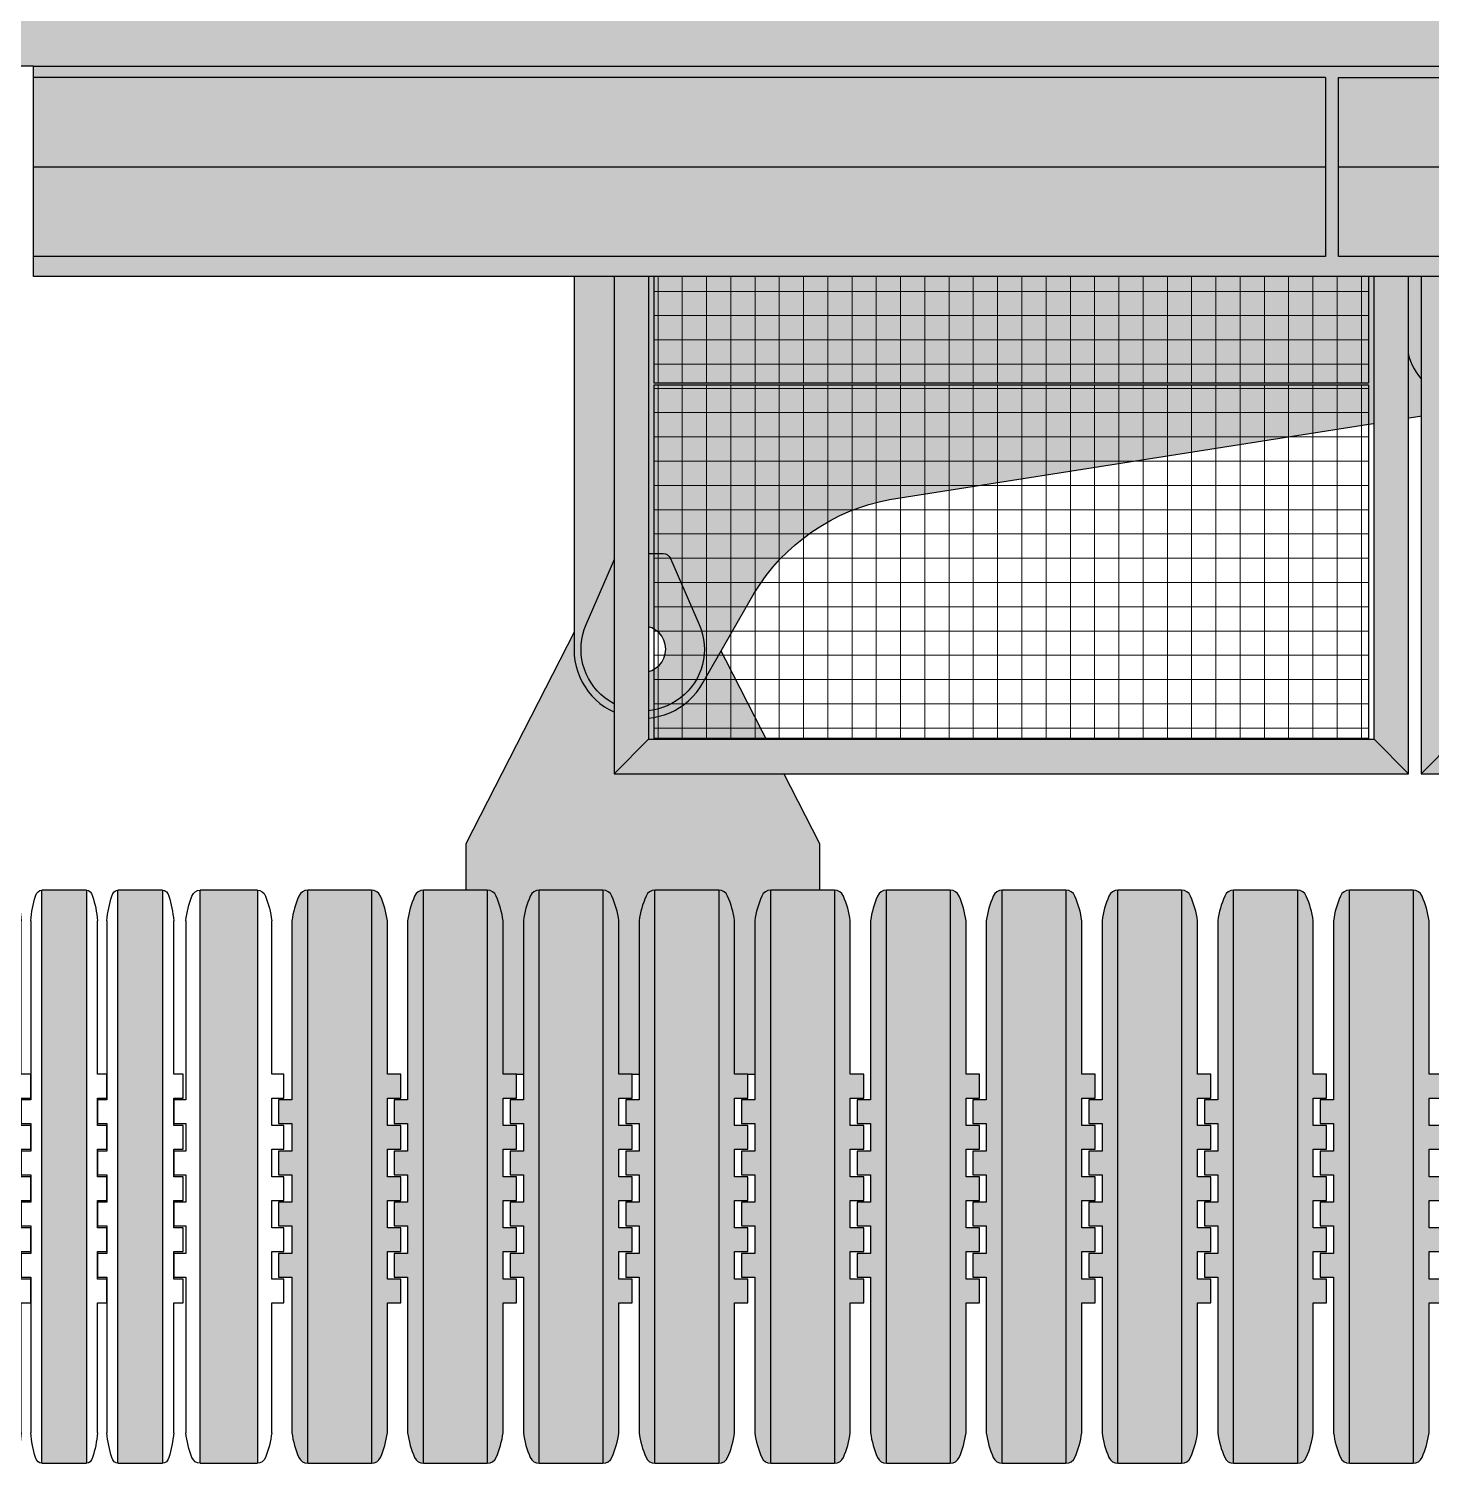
# Model space of a CAD drawing. Header units: millimetres. Extents: x 3847 to 29691, y 5505 to 44718.
# Drawn here: x 9465 to 13137, y 5505 to 9260 of the extents above; entities that cross this region are included whole.
import ezdxf

# ---------------------------------------------------------------- set-up
doc = ezdxf.new("R2010")
doc.units = ezdxf.units.MM
doc.set_wipeout_variables(frame=1)
doc.layers.add('Техника. Кран Liebherr LR 1750', color=251, linetype='Continuous', lineweight=30)
doc.layers.add('Техника. Кран Liebherr LR 1750. Штриховка', color=7, linetype='Continuous', lineweight=15, true_color=0xefd96b)

# ---------------------------------------------------------------- blocks, each defined once
blk = doc.blocks.new('BLOCK-20200916.110339')
at = {"color": 0, "linetype": 'ByBlock', "lineweight": -2, "transparency": 16777216}
blk.add_wipeout([(-112.97838083357738, -1220.052588765), (-74.79846483454413, -1220.052588765), (-74.79846483454413, -1166.435743755516), (-74.79846483454413, -1166.435743755516), (-76.11398261412052, -1159.8221892696574), (-79.86026029610746, -1154.215488502251), (-85.46696106351425, -1150.4692108202635), (-92.08051554937222, -1149.153693040687), (-182.9565349152249, -1149.153693040687), (-182.9565349152249, -1149.153693040687), (-189.57008940108287, -1150.4692108202635), (-195.17679016848967, -1154.215488502251), (-198.9230678504766, -1159.8221892696574), (-200.23858563005297, -1166.435743755516), (-200.23858563005297, -1232.7683110689545), (-200.23858563005297, -1232.7683110689545), (-201.55410340962936, -1239.381865554812), (-205.30038109161632, -1244.9885663222185), (-210.9070818590231, -1248.734844004206), (-217.52063634488107, -1250.0503617837821), (-3019.0928624811054, -1250.0503617837821), (-3019.0928624811054, -1250.0503617837821), (-3129.644285094976, -1212.8403139046682), (-3194.144802623781, -1115.6503558656132), (-3185.486802331158, -999.3264815489042), (-3107.3089793469403, -912.7560899674581), (-2872.5849622995584, -778.3025360621841), (-2872.5849622995584, -778.3025360621841), (-2784.272730338314, -711.3083677867207), (-2711.9372902240484, -627.3151954429331), (-2658.7825015063004, -530.0432193487395), (-2627.1626800939553, -423.800780602498), (-2627.1626800939553, -423.800780602498), (-2387.197364977677, 1103.2536302493381), (-2387.197364977677, 1103.2536302493381), (-2368.1478676515335, 1162.0805254210227), (-2329.14668517209, 1210.0638007273665), (-2275.453704522724, 1240.7322009612544), (-2214.3102192248616, 1249.9496382162179), (-2214.3102192248616, 1249.9496382162179), (-1303.582707942608, 1249.9496382162179), (-1303.582707942608, 1249.9496382162179), (-1283.270670542654, 1249.2911391297557), (-1263.0439354253613, 1247.318407298283), (-1242.987446638554, 1244.0397273918725), (-1223.1854332648213, 1239.4688685305082), (-432.03267302334956, 1029.6298893994535), (-432.0326730233495, 1029.6298893994535), (-326.0016457140576, 1002.3053573313191), (-218.2791412795076, 982.6821352881707), (-109.42376580633025, 970.8619814989897), (-2.8501048874846313e-11, 966.9061905826311), (-2.867396611093168e-11, 966.9061905826311), (-2.8552896290096308e-11, 966.9061905826311), (109.4237658062732, 970.8619814989897), (218.27914127945056, 982.6821352881716), (326.0016457140004, 1002.3053573313191), (432.0326730232924, 1029.6298893994535), (432.03267302329226, 1029.6298893994535), (1223.185433264764, 1239.4688685305082), (1223.185433264764, 1239.4688685305082), (1242.9874466384967, 1244.0397273918725), (1263.043935425304, 1247.318407298283), (1283.2706705425967, 1249.2911391297557), (1303.5827079425508, 1249.9496382162179), (2214.3102192248043, 1249.9496382162179), (2214.3102192248043, 1249.9496382162179), (2275.4537045226666, 1240.7322009612535), (2329.146685172033, 1210.0638007273665), (2368.147867651476, 1162.0805254210227), (2387.1973649776196, 1103.2536302493381), (2387.1973649776196, 1103.2536302493381), (2627.162680093898, -423.800780602498), (2627.162680093898, -423.800780602498), (2658.782501506243, -530.0432193487409), (2711.937290223991, -627.3151954429336), (2784.272730338256, -711.3083677867207), (2872.584962299501, -778.3025360621841), (2872.584962299501, -778.3025360621841), (3107.308979346883, -912.7560899674581), (3107.308979346883, -912.7560899674581), (3185.4868023311014, -999.3264815489042), (3194.1448026237226, -1115.6503558656145), (3129.644285094919, -1212.8403139046682), (3019.092862481047, -1250.0503617837821), (3019.092862481048, -1250.0503617837821), (217.52063634482369, -1250.0503617837821), (217.52063634482369, -1250.0503617837821), (210.90708185896574, -1248.734844004206), (205.30038109155896, -1244.9885663222185), (201.55410340957204, -1239.381865554812), (200.23858562999564, -1232.7683110689545), (200.23858562999564, -1166.435743755516), (200.23858562999564, -1166.435743755516), (198.92306785041924, -1159.8221892696574), (195.1767901684323, -1154.215488502251), (189.57008940102548, -1150.4692108202635), (182.95653491516754, -1149.153693040687), (92.08051554931485, -1149.153693040687), (92.08051554931485, -1149.153693040687), (85.46696106345688, -1150.4692108202635), (79.86026029605009, -1154.215488502251), (76.11398261406315, -1159.8221892696574), (74.79846483448677, -1166.435743755516), (74.79846483448677, -1220.052588765), (112.97838083352008, -1220.052588765), (112.97838083352008, -1250.0503617837821), (-112.97838083357738, -1250.0503617837821)], dxfattribs=at)
at = {"layer": 'Техника. Кран Liebherr LR 1750. Штриховка', "true_color": 0xadadad, "transparency": 16777216}
h = blk.add_hatch(color=253, dxfattribs=at)
h.dxf.hatch_style = 1
edge = h.paths.add_edge_path()
edge.add_line((-112.9783808335778, -1250.050361783782), (-112.9783808335778, -1220.052588765))
edge.add_line((-112.9783808335778, -1220.052588765), (-74.79846483454457, -1220.052588765))
edge.add_line((-74.79846483454457, -1220.052588765), (-74.79846483454457, -1166.435743755515))
edge.add_arc((-92.08051554937265, -1166.435743755515), 17.28205071482807, 0, 90)
edge.add_line((-92.08051554937265, -1149.153693040687), (-182.9565349152253, -1149.153693040687))
edge.add_arc((-182.9565349152253, -1166.435743755515), 17.28205071482807, 90, 180)
edge.add_line((-200.2385856300534, -1166.435743755515), (-200.2385856300534, -1232.768311068954))
edge.add_arc((-217.5206363448815, -1232.768311068954), 17.28205071482807, 270, 360, ccw=False)
edge.add_line((-217.5206363448815, -1250.050361783782), (-3019.092862481106, -1250.050361783782))
edge.add_arc((-3020.069633887402, -1070.122646942497), 179.9303661153033, 119.00268440683229, 270.311037848811, ccw=False)
edge.add_line((-3107.308979346941, -912.7560899674572), (-2872.584962299559, -778.3025360621832))
edge.add_arc((-3144.990249940894, -327.5117556777785), 526.7038716532646, 301.1438628878333, 349.4662692734947)
edge.add_line((-2627.162680093956, -423.800780602498), (-2387.197364977677, 1103.253630249339))
edge.add_arc((-2220.209458348186, 1081.676897274178), 168.3761157836261, 87.99216954406597, 172.6375276595074, ccw=False)
edge.add_line((-2214.310219224863, 1249.949638216218), (-1303.582707942609, 1249.949638216218))
edge.add_arc((-1303.582707942622, 936.3482279216364), 313.6014102945815, 75.14535662545057, 89.99999999999773, ccw=False)
edge.add_line((-1223.185433264822, 1239.468868530508), (-432.0326730233501, 1029.629889399454))
edge.add_arc((0.1855486031822693, 2487.438482755294), 1520.532303493792, 253.4857055431156, 269.99300826963)
edge.add_arc((-0.185548603240477, 2487.438482755294), 1520.532303493792, 270.00699173037, 286.5142944568844)
edge.add_line((432.0326730232919, 1029.629889399454), (1223.185433264764, 1239.468868530508))
edge.add_arc((1303.582707942564, 936.3482279216364), 313.6014102945815, 90.00000000000227, 104.85464337454931, ccw=False)
edge.add_line((1303.582707942551, 1249.949638216218), (2214.310219224804, 1249.949638216218))
edge.add_arc((2220.209458348128, 1081.676897274178), 168.3761157836258, 7.362472340492616, 92.00783045593403, ccw=False)
edge.add_line((2387.197364977619, 1103.253630249339), (2627.162680093898, -423.800780602498))
edge.add_arc((3144.990249940835, -327.5117556777785), 526.7038716532646, 190.5337307265053, 238.8561371121667)
edge.add_line((2872.584962299501, -778.3025360621832), (3107.308979346883, -912.7560899674572))
edge.add_arc((3020.069633887344, -1070.122646942497), 179.9303661153034, -90.311037848811, 60.997315593167684, ccw=False)
edge.add_line((3019.092862481048, -1250.050361783782), (217.5206363448233, -1250.050361783782))
edge.add_arc((217.5206363448233, -1232.768311068954), 17.28205071482807, 180, 270, ccw=False)
edge.add_line((200.2385856299952, -1232.768311068954), (200.2385856299952, -1166.435743755515))
edge.add_arc((182.9565349151671, -1166.435743755515), 17.28205071482807, 0, 90)
edge.add_line((182.9565349151671, -1149.153693040687), (92.08051554931444, -1149.153693040687))
edge.add_arc((92.08051554931444, -1166.435743755515), 17.28205071482807, 90, 180)
edge.add_line((74.79846483448637, -1166.435743755515), (74.79846483448637, -1220.052588765))
edge.add_line((74.79846483448637, -1220.052588765), (112.9783808335196, -1220.052588765))
edge.add_line((112.9783808335196, -1220.052588765), (112.9783808335196, -1250.050361783782))
edge.add_line((112.9783808335196, -1250.050361783782), (-112.9783808335778, -1250.050361783782))
edge = h.paths.add_edge_path(flags=16)
edge.add_arc((-2214.310219224863, 1076.10698382034), 71.3987684426084, 0, 360)
edge = h.paths.add_edge_path(flags=16)
edge.add_arc((-3019.092862481106, -1070.121664168808), 60.284980655833, 0, 360)
edge = h.paths.add_edge_path(flags=16)
edge.add_arc((3019.092862481048, -1070.121664168808), 60.284980655833, 0, 360)
edge = h.paths.add_edge_path(flags=16)
edge.add_arc((2214.310219224804, 1076.10698382034), 71.3987684426084, 0, 360)
at = {"color": 0, "linetype": 'ByBlock', "lineweight": -2, "transparency": 16777216}
for p, q in [((92.08051554931444, -1149.153693040687), (-92.08051554937265, -1149.153693040687)), ((-74.79846483454457, -1220.052588765), (74.79846483448637, -1220.052588765))]:
    blk.add_line(p, q, dxfattribs=at)
for points in [[(-112.9783808335778, -1250.050361783782), (-112.9783808335778, -1220.052588765), (-74.79846483454457, -1220.052588765), (-74.79846483454457, -1166.435743755515, 0.4142135623730951), (-92.08051554937265, -1149.153693040687), (-182.9565349152253, -1149.153693040687, 0.4142135623730951), (-200.2385856300534, -1166.435743755515), (-200.2385856300534, -1232.768311068954, -0.4142135623730951), (-217.5206363448815, -1250.050361783782), (-3019.092862481106, -1250.050361783782, -0.7764370322960259), (-3107.308979346941, -912.7560899674572), (-2872.584962299559, -778.3025360621832, 0.2140273236363331), (-2627.162680093956, -423.800780602498), (-2387.197364977677, 1103.253630249339, -0.3870983739002804), (-2214.310219224863, 1249.949638216218), (-1303.582707942609, 1249.949638216218, -0.06490652662985592), (-1223.185433264822, 1239.468868530508), (-432.0326730233501, 1029.629889399454, 0.0721515092541613), (-2.91038304567337e-11, 966.9061905826311, 0.0721515092541613), (432.0326730232919, 1029.629889399454), (1223.185433264764, 1239.468868530508, -0.06490652662985592), (1303.582707942551, 1249.949638216218), (2214.310219224804, 1249.949638216218, -0.3870983739002804), (2387.197364977619, 1103.253630249339), (2627.162680093898, -423.800780602498, 0.2140273236363331), (2872.584962299501, -778.3025360621832), (3107.308979346883, -912.7560899674572, -0.7764370322960259), (3019.092862481048, -1250.050361783782), (217.5206363448233, -1250.050361783782, -0.4142135623730951), (200.2385856299952, -1232.768311068954), (200.2385856299952, -1166.435743755515, 0.4142135623730951), (182.9565349151671, -1149.153693040687), (92.08051554931444, -1149.153693040687, 0.4142135623730951), (74.79846483448637, -1166.435743755515), (74.79846483448637, -1220.052588765), (112.9783808335196, -1220.052588765), (112.9783808335196, -1250.050361783782)], [(-2244.974114906072, 934.0910405215909, -1.198407044549764), (-2135.580232145527, 1198.21509896373), (-1928.796130493865, 1064.889728801973, -0.8344410228127604), (-2004.477083068661, 882.1632377368587)], [(2244.974114906014, 934.0910405215909, 1.198407044549764), (2135.580232145468, 1198.21509896373), (1928.796130493807, 1064.889728801973, 0.8344410228127604), (2004.477083068603, 882.1632377368587)], [(-2781.415596491017, -1142.924286111142, 0.2986610534704608), (-2768.960471542581, -1123.932610949996), (-2768.960471542581, -1016.31071738762, 0.2986610534700249), (-2781.415596490988, -997.3190422264888), (-2954.739599651279, -922.0108165836718, 1.524808080193226), (-2954.739599651279, -1218.232511753944)], [(2781.415596490959, -1142.924286111142, -0.2986610534704608), (2768.960471542523, -1123.932610949996), (2768.960471542523, -1016.31071738762, -0.2986610534700249), (2781.41559649093, -997.3190422264888), (2954.73959965122, -922.0108165836718, -1.524808080193226), (2954.73959965122, -1218.232511753944)]]:
    blk.add_lwpolyline(points, format="xyb", close=True, dxfattribs=at)
for centre, radius in [((-2214.310219224863, 1076.10698382034), 71.3987684426084), ((2214.310219224804, 1076.10698382034), 71.3987684426084), ((-3019.092862481106, -1070.121664168808), 60.284980655833), ((3019.092862481048, -1070.121664168808), 60.284980655833)]:
    blk.add_circle(centre, radius, dxfattribs=at)
blk = doc.blocks.new('BLOCK-20200916.104041')
at = {"layer": 'Техника. Кран Liebherr LR 1750. Штриховка', "lineweight": 5, "true_color": 0xd9d9d9, "transparency": 16777216}
h = blk.add_hatch(dxfattribs=at)
h.set_pattern_fill('ANSI37', color=254, scale=20, angle=45)
h.set_pattern_definition([(90, (0, 0), (-63.50000000000001, 0), []), (180, (0, 0), (-7.105427357601002e-15, -63.5), [])])
h.paths.add_polyline_path([(-935, 462.5), (-935, -462.5), (935, -462.5), (935, 462.5)])
at = {"color": 0, "linetype": 'ByBlock', "lineweight": -2, "transparency": 16777216}
blk.add_lwpolyline([(-935, 462.5), (-935, -462.5), (935, -462.5), (935, 462.5)], close=True, dxfattribs=at)
blk = doc.blocks.new('BLOCK-20200916.104327')
at = {"color": 0, "linetype": 'ByBlock', "lineweight": -2, "transparency": 16777216}
blk.add_wipeout([(950.0000000000005, 3255), (1040.0000000000005, 3345), (1040.0000000000005, -3345), (-1040, -3345), (-1040, 3345), (1040.0000000000005, 3345), (950.0000000000005, 3255), (-949.9999999999995, 3255), (-949.9999999999995, -3254.9999999999995), (950.0000000000005, -3254.9999999999995)], dxfattribs=at)
at = {"layer": 'Техника. Кран Liebherr LR 1750. Штриховка', "true_color": 0xadadad, "transparency": 16777216}
h = blk.add_hatch(color=253, dxfattribs=at)
h.dxf.hatch_style = 1
h.paths.add_polyline_path([(-950, 3255), (950, 3255), (950, -3255), (-950, -3255)], flags=16)
h.paths.add_polyline_path([(-1040, 3345), (1040, 3345), (1040, -3345), (-1040, -3345)])
at = {"color": 0, "linetype": 'ByBlock', "lineweight": -2, "transparency": 16777216}
for p, q in [((-950, 3255), (-1040, 3345)), ((950, 3255), (1040, 3345))]:
    blk.add_line(p, q, dxfattribs=at)
for points in [[(-1040, 3345), (1040, 3345), (1040, -3345), (-1040, -3345)], [(-950, 3255), (950, 3255), (950, -3255), (-950, -3255)]]:
    blk.add_lwpolyline(points, close=True, dxfattribs=at)
for p in [(0, 2790), (0, 1860)]:
    blk.add_blockref('BLOCK-20200916.104041', p, dxfattribs=at)
blk = doc.blocks.new('BLOCK-20200916.114116')
at = {"color": 0, "linetype": 'ByBlock', "lineweight": -2, "transparency": 16777216}
blk.add_wipeout([(-1857.5, 725), (-1767.5000000000002, 635), (-1767.5000000000002, -635.0000000000002), (1767.5, -635.0000000000002), (1767.5, 635), (-1767.5000000000002, 635), (-1857.5, 725), (1857.4999999999995, 725), (1857.4999999999995, -725), (-1857.5, -725)], dxfattribs=at)
at = {"layer": 'Техника. Кран Liebherr LR 1750. Штриховка', "true_color": 0xadadad, "transparency": 16777216}
h = blk.add_hatch(color=253, dxfattribs=at)
h.dxf.hatch_style = 1
h.paths.add_polyline_path([(-1857.5, 725), (-1857.5, -725), (1857.5, -725), (1857.5, 725)])
h.paths.add_polyline_path([(-1767.5, 635), (-1767.5, -635), (1767.5, -635), (1767.5, 635)], flags=16)
at = {"color": 0, "linetype": 'ByBlock', "lineweight": -2, "transparency": 16777216}
for p, q in [((1857.5, 725), (1767.5, 635)), ((1767.5, -635), (1857.5, -725))]:
    blk.add_line(p, q, dxfattribs=at)
blk.add_lwpolyline([(-1857.5, 725), (-1857.5, -725), (1857.5, -725), (1857.5, 725)], close=True, dxfattribs=at)
blk = doc.blocks.new('BLOCK-20200916.115257')
at = {"color": 0, "linetype": 'ByBlock', "lineweight": -2, "transparency": 16777216}
blk.add_wipeout([(3431.554472006246, 3528.2446778586454), (3734.507246467576, 2936.8420803210756), (3734.507246467576, 2936.8420803210756), (3800.9768152549223, 2865.1700418522523), (3895.0713023850403, 2838.6877427682048), (3989.1657895151584, 2865.1700418522523), (4055.6353583024174, 2936.8420803210756), (4358.588132763747, 3528.2446778586454), (4358.588132763747, 4131.84986284397), (3431.554472006246, 4131.84986284397)], dxfattribs=at)
at = {"layer": 'Техника. Кран Liebherr LR 1750. Штриховка', "true_color": 0xadadad, "transparency": 16777216}
h = blk.add_hatch(color=253, dxfattribs=at)
h.dxf.hatch_style = 1
edge = h.paths.add_edge_path()
edge.add_line((3431.554472006275, 4131.849862843985), (3431.554472006275, 3528.24467785866))
edge.add_line((3431.554472006275, 3528.24467785866), (3734.507246467576, 2936.842080321076))
edge.add_arc((3895.071302385011, 3019.092862480931), 180.4051197127337, 207.124315560097, 332.875684439903)
edge.add_line((4055.635358302447, 2936.842080321076), (4358.588132763747, 3528.24467785866))
edge.add_line((4358.588132763747, 3528.24467785866), (4358.588132763747, 4131.849862843985))
edge.add_line((4358.588132763747, 4131.849862843985), (3431.554472006275, 4131.849862843985))
edge = h.paths.add_edge_path(flags=16)
edge.add_arc((3895.071302385011, 3019.092862481106), 60.28498065582244, 0, 360)
at = {"color": 0, "linetype": 'ByBlock', "lineweight": -2, "transparency": 16777216}
blk.add_lwpolyline([(3431.554472006275, 4131.849862843985), (3431.554472006275, 3528.24467785866), (3734.507246467576, 2936.842080321076, 0.6113095299694465), (4055.635358302447, 2936.842080321076), (4358.588132763747, 3528.24467785866), (4358.588132763747, 4131.849862843985)], format="xyb", close=True, dxfattribs=at)
for radius in [138.6988058142888, 60.28498065582244]:
    blk.add_circle((3895.071302385011, 3019.092862481106), radius, dxfattribs=at)
at = {"color": 0, "linetype": 'ByBlock', "lineweight": -2, "transparency": 16777216, "xscale": -1, "rotation": 90}
blk.add_blockref('BLOCK-20200916.110339', (2824.949638216232, 0), dxfattribs=at)
at = {"color": 0, "linetype": 'ByBlock', "lineweight": -2, "transparency": 16777216}
blk.add_blockref('BLOCK-20200916.114116', (0, 2620), dxfattribs=at)
at = {"color": 0, "linetype": 'ByBlock', "lineweight": -2, "transparency": 16777216, "xscale": -1}
blk.add_blockref('BLOCK-20200916.104327', (2930, 0), dxfattribs=at)
blk = doc.blocks.new('BLOCK-20200719.084628')
blk.add_wipeout([(-1459.487304150533, -3475.8440265550735), (-1947.21397440572, -3940.114099618192), (-4610.589231727936, -3940.114099618192), (-4610.589231727936, -1808.9207611528964), (-4304.368545239499, -1808.9207611528964), (-4304.368545239499, -1824.9726519768574), (-2646.088605665659, -1824.9726519768574), (-2646.088605665659, -1354.5287747506773), (-1934.8663660796005, -1354.5287747506773), (-1934.8663660796005, -1084.1161524080944), (-2049.6991235127775, -1084.1161524080944), (-2049.6991235127775, -1049.542849094867), (-1995.3696468776889, -1049.542849094867), (-1995.3696468776889, 1050.7814685550711), (-2049.702982140355, 1050.7814685550711), (-2049.702982140355, 1085.3547718682985), (-1980.5525168863242, 1085.3547718682985), (-1980.5525168863242, 1416.270675009031), (-2049.702982140355, 1416.266816381425), (-2049.702982140355, 1450.8401196946234), (-1539.9202428370481, 1450.8401196946234), (-1539.9202428370481, 1460.7182063555538), (-1463.1915866484037, 1460.7182063555538), (-1405.1578275154443, 1517.517204655831), (-1405.1578275154443, 1564.4381162951795), (-1655.8142765362854, 1564.4381162951795), (-1655.8142765362854, 1589.1333329474746), (-1636.0581032144241, 1589.1333329474746), (-1636.0581032144241, 1959.5615827318707), (-1655.8142765362854, 1959.5615827318707), (-1655.8142765362854, 1984.2567993841676), (-1402.968451620835, 1984.2567993841676), (-1402.968451620835, 2043.5253193496646), (5489.735085922006, 2043.5253193496646), (5489.735085922006, 1492.82584663114), (5741.626295775352, 1492.82584663114), (5741.626295775352, 1479.239618844762), (8425.988628624418, 1479.239618844762), (8425.988628624418, 1426.1449030423264), (8340.790131174032, 1426.1449030423264), (8340.790131174032, 1343.2050672452933), (8485.144300657968, 1211.8047449215392), (8485.144300657968, 1205.1265726319125), (8595.150862692684, 1205.1265726319125), (8595.150862692684, 1187.8399209752988), (8605.028949353557, 1187.836062347722), (8605.028949353557, 1168.0798890258902), (8595.150862692684, 1168.0798890258902), (8595.150862692684, 1150.7932373692474), (8485.144300657968, 1150.7932373692474), (8485.144300657968, 1141.0443453917414), (8341.636077667183, 1019.815620560812), (8341.636077667183, -1019.8156205608084), (8485.144300657968, -1141.0443453917378), (8485.144300657968, -1150.7932373692438), (8595.150862692684, -1150.7932373692438), (8595.150862692684, -1168.0798890258884), (8605.028949353557, -1168.0798890258884), (8605.028949353557, -1187.8360623477165), (8595.150862692684, -1187.8399209752952), (8595.150862692684, -1205.1265726319089), (8485.144300657968, -1205.1265726319089), (8485.144300657968, -1211.8047449215373), (8340.790131174032, -1343.2050672452879), (8340.790131174032, -1426.1449030423228), (8425.988628624418, -1426.1449030423228), (8425.988628624418, -1479.2396188447601), (5741.626295775352, -1479.2396188447601), (5741.626295775352, -1492.8258466311363), (5489.735085922006, -1492.8258466311363), (5489.735085922006, -2043.5253193496592), (-1402.968451620835, -2043.5253193496592), (-1402.968451620835, -1983.0220385515404), (-1459.491162778168, -3344.9593782979045)])
at = {"layer": 'Техника. Кран Liebherr LR 1750. Штриховка', "transparency": 16777216}
h = blk.add_hatch(color=256, dxfattribs=at)
h.dxf.hatch_style = 1
h.paths.add_polyline_path([(-1459.491162778169, -3344.959378297906), (-1459.487304150534, -3475.844026555074), (-1947.21397440572, -3940.114099618193), (-4610.589231727936, -3940.114099618193), (-4610.589231727936, -1808.920761152898), (-4304.3685452395, -1808.920761152898), (-4304.3685452395, -1824.972651976859), (-2646.08860566566, -1824.972651976859), (-2646.08860566566, -1354.528774750681), (-1934.866366079601, -1354.528774750681), (-1934.866366079601, -1084.116152408096), (-2049.699123512779, -1084.116152408096), (-2049.699123512779, -1049.542849094869), (-1995.369646877691, -1049.542849094869), (-1995.369646877691, 1050.781468555069), (-2049.702982140356, 1050.781468555069), (-2049.702982140356, 1085.354771868297), (-1980.552516886324, 1085.354771868297), (-1980.552516886324, 1416.270675009029), (-2049.702982140356, 1416.266816381423), (-2049.702982140356, 1450.840119694622), (-1539.920242837048, 1450.840119694622), (-1539.920242837048, 1460.718206355552), (-1463.191586648405, 1460.718206355552), (-1405.157827515446, 1517.517204655829), (-1405.157827515446, 1564.438116295176), (-1655.814276536286, 1564.438116295176), (-1655.814276536286, 1589.133332947473), (-1636.058103214426, 1589.133332947473), (-1636.058103214426, 1959.561582731869), (-1655.814276536286, 1959.561582731869), (-1655.814276536286, 1984.256799384166), (-1402.968451620836, 1984.256799384166), (-1402.968451620836, 2043.525319349661), (5489.735085922002, 2043.525319349661), (5489.735085922002, 1492.825846631138), (5741.62629577535, 1492.825846631138), (5741.62629577535, 1479.23961884476), (8425.988628624415, 1479.23961884476), (8425.988628624415, 1426.144903042325), (8340.790131174028, 1426.144903042325), (8340.790131174028, 1343.20506724529), (8485.144300657965, 1211.804744921537), (8485.144300657965, 1205.126572631911), (8595.15086269268, 1205.126572631911), (8595.15086269268, 1187.839920975297), (8605.028949353553, 1187.83606234772), (8605.028949353553, 1168.079889025888), (8595.15086269268, 1168.079889025888), (8595.15086269268, 1150.793237369246), (8485.144300657965, 1150.793237369246), (8485.144300657965, 1141.04434539174), (8341.636077667179, 1019.81562056081), (8341.636077667179, -1019.81562056081), (8485.144300657965, -1141.04434539174), (8485.144300657965, -1150.793237369246), (8595.15086269268, -1150.793237369246), (8595.15086269268, -1168.079889025888), (8605.028949353553, -1168.079889025888), (8605.028949353553, -1187.83606234772), (8595.15086269268, -1187.839920975297), (8595.15086269268, -1205.126572631911), (8485.144300657965, -1205.126572631911), (8485.144300657965, -1211.804744921537), (8340.790131174028, -1343.20506724529), (8340.790131174028, -1426.144903042325), (8425.988628624415, -1426.144903042325), (8425.988628624415, -1479.23961884476), (5741.62629577535, -1479.23961884476), (5741.62629577535, -1492.825846631138), (5489.735085922002, -1492.825846631138), (5489.735085922002, -2043.525319349661), (-1402.968451620836, -2043.525319349661), (-1402.968451620836, -1983.022038551542)])
at = {"color": 0, "linetype": 'ByBlock', "lineweight": -2, "transparency": 16777216}
for points in [[(-1655.814276536286, 1984.256799384166), (-1402.968451620836, 1984.256799384166), (-1402.968451620836, 2043.525319349661), (5489.735085922002, 2043.525319349661), (5489.735085922002, 1492.825846631138), (5741.62629577535, 1492.825846631138)], [(-1310.081243404187, 1991.665364379849), (2073.159579332394, 1991.665364379849), (2073.159579332394, 1522.456247986265)], [(2073.159579332394, 1522.456247986265), (-1310.081243404187, 1522.456247986265), (-1310.081243404187, 1991.665364379849)], [(2107.732882645621, 1522.456247986265), (2107.729024017986, 1991.665364379849), (5489.735085922002, 1991.665364379849)], [(-1305.142200073751, 1757.060806183057), (2073.159579332394, 1757.060806183057)], [(2107.730953331804, 1757.060806183057), (5489.735085922002, 1757.060806183057)], [(2107.732882645621, 1522.456247986265), (5489.735085922002, 1522.456247986265)], [(5489.735085922002, 1492.825846631138), (-743.2911774056265, 1492.825846631138), (-805.0640628648107, 1458.248684690305), (-805.0640628648107, 1450.840119694622)]]:
    blk.add_lwpolyline(points, dxfattribs=at)
blk = doc.blocks.new('BLOCK-20160317.22341251')
at = {"color": 0, "linetype": 'ByBlock', "lineweight": -2, "transparency": 16777216}
blk.add_wipeout([(125, 329.84986284397746), (160, 329.84986284397746), (160, 267.84986284398474), (125, 267.84986284398474), (125, 195.849862843992), (160, 195.849862843992), (160, 133.84986284398474), (125.00000000000728, 133.84986284398474), (125, 61.84986284397746), (160, 61.84986284397746), (160, -0.150137156015262), (125.00000000000728, -0.150137156015262), (125, -72.15013715602254), (160, -72.15013715602254), (160, -134.15013715601526), (125.00000000000728, -134.15013715601526), (125, -206.15013715602254), (160, -206.15013715602254), (160, -268.1501371560298), (125, -268.1501371560298), (125, -670.0000000000073), (125, -670.0000000000073), (122.14360666629364, -686.6097640033913), (118.14785453247896, -702.9828274922547), (113.03179319841729, -719.0411324946836), (106.81981329644623, -734.7081216381921), (106.8198132964535, -734.7081216381921), (106.8198132964535, -734.7081216381921), (102.92820179665432, -740.9588049329541), (97.41318039244652, -745.8373519121014), (90.734359052949, -748.9371950100685), (83.44833631964866, -750), (83.44833631965594, -750), (-83.44833631966321, -750), (-83.44833631966321, -750), (-90.73435905297083, -748.9371950101122), (-97.41318039246835, -745.8373519121014), (-102.92820179667615, -740.9588049329541), (-106.81981329646078, -734.7081216381703), (-106.81981329646078, -734.7081216381921), (-106.81981329646078, -734.7081216381921), (-113.03179319843184, -719.0411324947054), (-118.14785453248624, -702.9828274922693), (-122.14360666630091, -686.6097640034204), (-125, -670.0000000000437), (-125, -670.0000000000437), (-125, -201.15013715602254), (-160, -201.15013715602254), (-160, -139.15013715601526), (-125, -139.15013715601526), (-125, -67.15013715602254), (-160, -67.15013715602254), (-160, -5.150137156015262), (-125, -5.150137156015262), (-125, 66.84986284397746), (-160, 66.84986284397746), (-160, 128.84986284398474), (-125, 128.84986284398474), (-125, 200.84986284397746), (-160, 200.84986284397746), (-160, 262.849862843992), (-125, 262.849862843992), (-125, 670), (-125, 670), (-122.14360666630091, 686.609764003384), (-118.14785453248624, 702.9828274922402), (-113.03179319843184, 719.041132494669), (-106.81981329646078, 734.7081216381703), (-106.81981329646078, 734.7081216381703), (-106.81981329646078, 734.7081216381703), (-102.92820179665432, 740.9588049329468), (-97.41318039244652, 745.837351912116), (-90.73435905295628, 748.9371950100831), (-83.44833631964866, 749.9999999999854), (-83.44833631966321, 749.9999999999927), (-7.275957614183426e-12, 749.9999999999927), (83.44833631965594, 749.9999999999927), (83.44833631965594, 749.9999999999927), (90.73435905296355, 748.9371950100831), (97.41318039246107, 745.837351912116), (102.9282017966616, 740.9588049329468), (106.8198132964535, 734.7081216381703), (106.8198132964535, 734.7081216381703), (106.8198132964535, 734.7081216381703), (113.03179319841729, 719.041132494669), (118.14785453247896, 702.9828274922256), (122.14360666629364, 686.6097640033622), (125, 669.9999999999636), (125, 669.9999999999636)], dxfattribs=at)
at = {"layer": 'Техника. Кран Liebherr LR 1750. Штриховка', "transparency": 16777216}
h = blk.add_hatch(color=0, dxfattribs=at)
h.dxf.hatch_style = 1
h.set_gradient(color1=(91, 91, 91), color2=(214, 214, 214), tint=1)
h.paths.add_polyline_path([(-125.0000000000036, 670, -0.06917054081007944), (-106.8198132964571, 734.7081216381775, -0.2980805275152774), (-83.44833631966685, 750), (-83.44833631966685, -750, -0.2980805275152578), (-106.8198132964565, -734.7081216381775, -0.06917054081008152), (-125, -670.0000000000291), (-125, -201.1501371560153), (-160, -201.1501371560153), (-160, -139.1501371560153), (-125, -139.1501371560153), (-125, -67.15013715601526), (-160, -67.15013715601526), (-160, -5.150137156015262), (-125, -5.150137156015262), (-125, 66.84986284398474), (-160, 66.84986284398474), (-160, 128.8498628439847), (-124.9999999999998, 128.8498628439847), (-125, 200.8498628439847), (-160, 200.8498628439847), (-160, 262.8498628439847), (-125, 262.8498628439847)])
at = {"layer": 'Техника. Кран Liebherr LR 1750. Штриховка', "true_color": 0xd6d6d6, "transparency": 16777216}
h = blk.add_hatch(color=254, dxfattribs=at)
h.dxf.hatch_style = 1
h.paths.add_polyline_path([(-3.637978807091713e-12, 750), (83.44833631965957, 750), (83.44833631965957, -750), (-3.637978807091713e-12, -750)])
h.paths.add_polyline_path([(-83.44833631966685, 750), (-3.637978807091713e-12, 750), (-3.637978807091713e-12, -750), (-83.44833631966685, -750)])
at = {"layer": 'Техника. Кран Liebherr LR 1750. Штриховка', "transparency": 16777216}
h = blk.add_hatch(color=0, dxfattribs=at)
h.dxf.hatch_style = 1
h.set_gradient(color1=(91, 91, 91), color2=(214, 214, 214), rotation=180, tint=1)
h.paths.add_polyline_path([(83.44833631965957, 750, -0.2980805275152993), (106.8198132964512, 734.7081216381775, -0.06917054081007744), (125, 669.9999999999709), (125, 329.8498628439847), (160, 329.8498628439847), (160, 267.8498628439847), (125, 267.8498628439847), (125, 195.8498628439847), (160, 195.8498628439847), (160, 133.8498628439847), (125.0000000000005, 133.8498628439847), (125, 61.84986284398474), (160, 61.84986284398474), (160, -0.150137156015262), (125.0000000000005, -0.150137156015262), (125, -72.15013715601526), (160, -72.15013715601526), (160, -134.1501371560153), (125.0000000000005, -134.1501371560153), (125, -206.1501371560153), (160, -206.1501371560153), (160, -268.1501371560153), (125, -268.1501371560153), (124.9999999999964, -670, -0.0691705408100796), (106.8198132964503, -734.7081216381775, -0.2980805275152807), (83.44833631965957, -750)])
at = {"color": 0, "linetype": 'ByBlock', "lineweight": -2, "transparency": 16777216}
for p, q in [((-83.44833631966685, 750), (-83.44833631966685, -750)), ((83.44833631965957, -750), (83.44833631965957, 750))]:
    blk.add_line(p, q, dxfattribs=at)
blk.add_lwpolyline([(125, 669.9999999999709), (125, 329.8498628439847), (160, 329.8498628439847), (160, 267.8498628439847), (125, 267.8498628439847), (125, 195.8498628439847), (160, 195.8498628439847), (160, 133.8498628439847), (125.0000000000005, 133.8498628439847), (125, 61.84986284398474), (160, 61.84986284398474), (160, -0.150137156015262), (125.0000000000005, -0.150137156015262), (125, -72.15013715601526), (160, -72.15013715601526), (160, -134.1501371560153), (125.0000000000005, -134.1501371560153), (125, -206.1501371560153), (160, -206.1501371560153), (160, -268.1501371560153), (125, -268.1501371560153), (124.9999999999964, -670, -0.06917054081008268), (106.819813296449, -734.7081216381775, -0.2980805275152446), (83.44833631965957, -750), (-83.44833631966685, -750, -0.2980805275152446), (-106.819813296456, -734.7081216381775, -0.06917054081008268), (-125, -670.0000000000291), (-125, -201.1501371560153), (-160, -201.1501371560153), (-160, -139.1501371560153), (-125, -139.1501371560153), (-125, -67.15013715601526), (-160, -67.15013715601526), (-160, -5.150137156015262), (-125, -5.150137156015262), (-125, 66.84986284398474), (-160, 66.84986284398474), (-160, 128.8498628439847), (-124.9999999999998, 128.8498628439847), (-125, 200.8498628439847), (-160, 200.8498628439847), (-160, 262.8498628439847), (-125, 262.8498628439847), (-125.0000000000036, 670, -0.06917054081008268), (-106.819813296456, 734.7081216381775, -0.2980805275152446), (-83.44833631966685, 750), (-3.637978807091713e-12, 750), (83.44833631965957, 750, -0.2980805275152446), (106.819813296449, 734.7081216381775, -0.06917054081008268)], format="xyb", close=True, dxfattribs=at)
blk = doc.blocks.new('BLOCK-20210402.101126')
at = {"color": 0, "linetype": 'ByBlock', "lineweight": -2, "transparency": 16777216, "xscale": -1}
blk.add_blockref('BLOCK-20160317.22341251', (1961.595519772731, 0), dxfattribs=at)
blk.add_blockref('BLOCK-20160317.22341251', (2264.595519772731, 0), dxfattribs=at)
blk.add_blockref('BLOCK-20160317.22341251', (2567.595519772731, 0), dxfattribs=at)
blk.add_blockref('BLOCK-20160317.22341251', (2870.595519772731, 0), dxfattribs=at)
blk.add_blockref('BLOCK-20160317.22341251', (3173.595519772731, 0), dxfattribs=at)
blk.add_blockref('BLOCK-20160317.22341251', (3476.595519772731, 0), dxfattribs=at)
blk.add_blockref('BLOCK-20160317.22341251', (3779.595519772731, 0), dxfattribs=at)
blk.add_blockref('BLOCK-20160317.22341251', (4082.595519772731, 0), dxfattribs=at)
blk.add_blockref('BLOCK-20160317.22341251', (4385.595519772731, 0), dxfattribs=at)
blk.add_blockref('BLOCK-20160317.22341251', (4688.595519772731, 0), dxfattribs=at)
at = {"color": 0, "linetype": 'ByBlock', "lineweight": -2, "transparency": 16777216, "xscale": -0.9}
blk.add_blockref('BLOCK-20160317.22341251', (4979, 0), dxfattribs=at)
at = {"color": 0, "linetype": 'ByBlock', "lineweight": -2, "transparency": 16777216, "xscale": -0.7}
blk.add_blockref('BLOCK-20160317.22341251', (5210.5, 0), dxfattribs=at)
blk.add_blockref('BLOCK-20160317.22341251', (5410, 0), dxfattribs=at)
blk.add_blockref('BLOCK-20160317.22341251', (5609.5, 0), dxfattribs=at)
blk = doc.blocks.new('BLOCK-20200916.095857')
at = {"color": 0, "linetype": 'ByBlock', "lineweight": -2}
blk.add_blockref('BLOCK-20210402.101126', (0, 0), dxfattribs=at)
blk = doc.blocks.new('*U145')
at = {"color": 0, "linetype": 'ByBlock', "lineweight": -2, "transparency": 16777216, "rotation": 180}
blk.add_blockref('BLOCK-20200916.115257', (0, 0), dxfattribs=at)
blk.add_blockref('BLOCK-20200916.095857', (0, -4400), dxfattribs=at)
blk.add_blockref('BLOCK-20200719.084628', (0, 0), dxfattribs=at)

msp = doc.modelspace()

# ---------------------------------------------------------------- block references
at = {"layer": 'Техника. Кран Liebherr LR 1750', "linetype": 'Continuous', "transparency": 16777216}
msp.add_blockref('*U145', (14967.56213264657, 10655.06324003171), dxfattribs=at)

doc.saveas('drawing.dxf')
